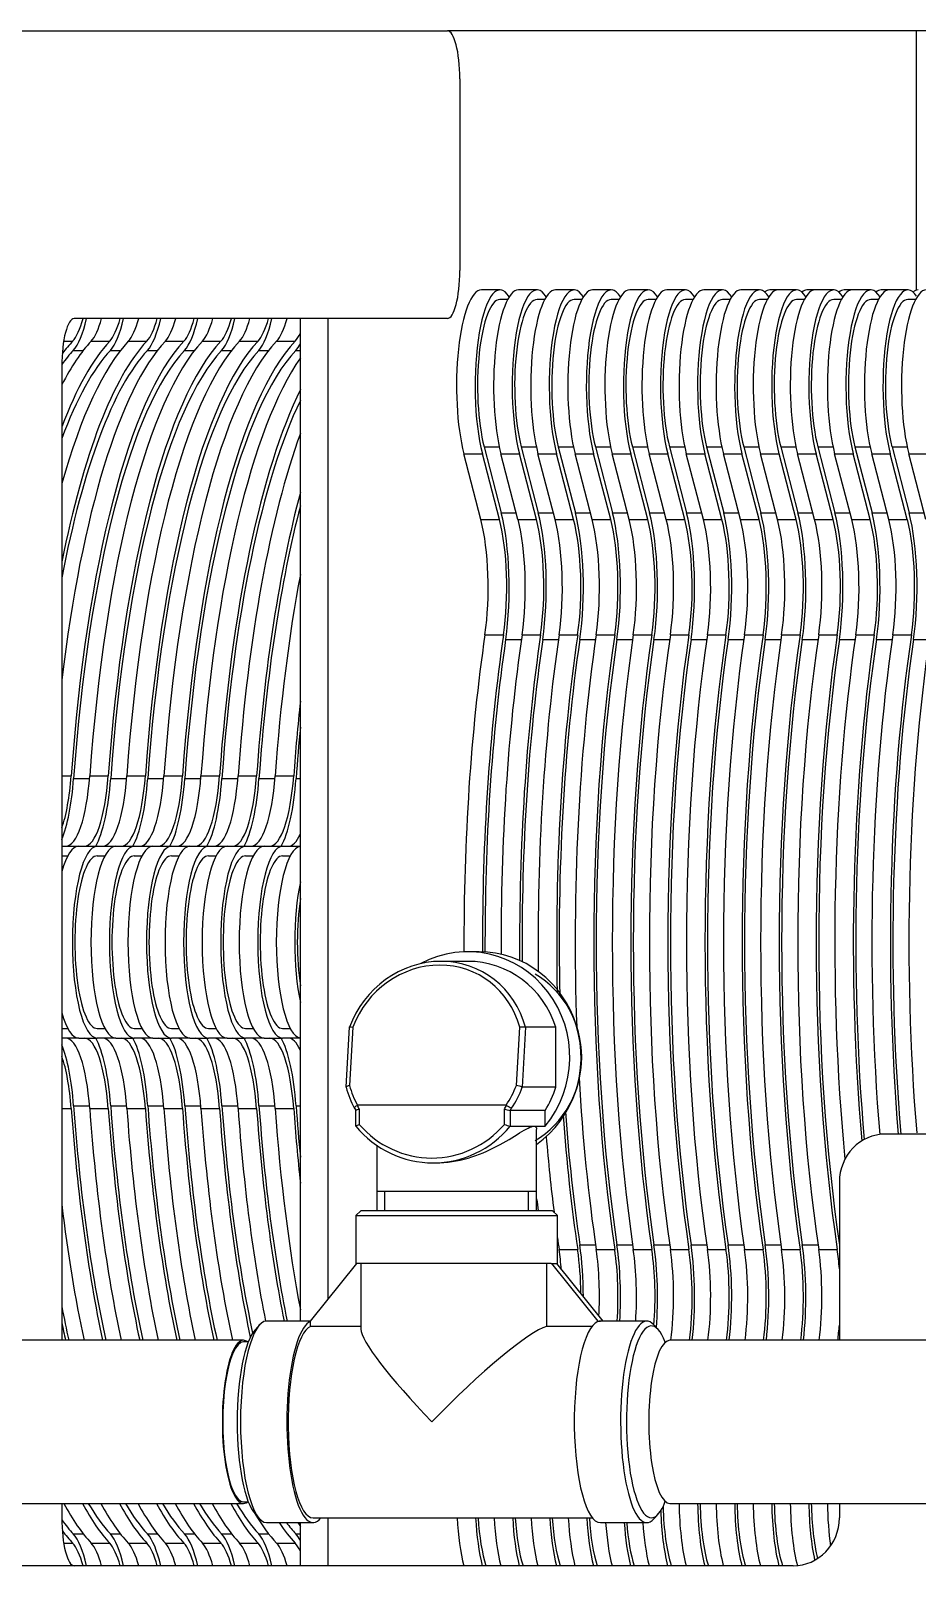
# Model space of a CAD drawing. Header units: millimetres. Extents: x 3795014 to 4300160, y 3869364 to 4016788.
# Drawn here: x 4226457.3 to 4226503.5, y 3922714 to 3922794 of the extents above; entities that cross this region are included whole.
import ezdxf

# ---------------------------------------------------------------- set-up
doc = ezdxf.new("R2010")
doc.units = ezdxf.units.MM
doc.layers.add('линия перехода', color=7, linetype='Continuous')
doc.layers.add('основная', color=7, linetype='Continuous', lineweight=50)

msp = doc.modelspace()

# ---------------------------------------------------------------- linework, layer by layer
at = {"layer": 'линия перехода', "color": 0, "linetype": 'Continuous', "lineweight": -3}
for p, q in [((4226503.445, 3922780.513), (4226503.445, 3922794.031)), ((4226459.011, 3922777.855), (4226459.478, 3922777.855)), ((4226460.444, 3922777.855), (4226461.41, 3922777.855)), ((4226462.375, 3922777.855), (4226463.341, 3922777.855)), ((4226464.307, 3922777.855), (4226465.273, 3922777.855)), ((4226466.239, 3922777.855), (4226467.205, 3922777.855)), ((4226468.171, 3922777.855), (4226469.136, 3922777.855)), ((4226470.102, 3922777.855), (4226471.068, 3922777.855)), ((4226459.513, 3922777.373), (4226460.033, 3922777.373)), ((4226461.444, 3922777.373), (4226461.965, 3922777.373)), ((4226463.376, 3922777.373), (4226463.897, 3922777.373)), ((4226465.308, 3922777.373), (4226465.828, 3922777.373)), ((4226467.239, 3922777.373), (4226467.76, 3922777.373)), ((4226469.171, 3922777.373), (4226469.692, 3922777.373)), ((4226471.103, 3922777.373), (4226471.341, 3922777.373)), ((4226479.855, 3922771.987), (4226480.821, 3922771.987)), ((4226480.912, 3922772.341), (4226481.703, 3922772.341)), ((4226481.787, 3922771.987), (4226482.752, 3922771.987)), ((4226482.844, 3922772.341), (4226483.635, 3922772.341)), ((4226483.718, 3922771.987), (4226484.684, 3922771.987)), ((4226484.776, 3922772.341), (4226485.567, 3922772.341)), ((4226485.65, 3922771.987), (4226486.616, 3922771.987)), ((4226486.707, 3922772.341), (4226487.498, 3922772.341)), ((4226487.582, 3922771.987), (4226488.547, 3922771.987)), ((4226488.639, 3922772.341), (4226489.43, 3922772.341)), ((4226489.513, 3922771.987), (4226490.479, 3922771.987)), ((4226490.571, 3922772.341), (4226491.362, 3922772.341)), ((4226491.445, 3922771.987), (4226492.411, 3922771.987)), ((4226492.502, 3922772.341), (4226493.293, 3922772.341)), ((4226493.377, 3922771.987), (4226494.342, 3922771.987)), ((4226494.434, 3922772.341), (4226495.225, 3922772.341)), ((4226495.308, 3922771.987), (4226496.274, 3922771.987)), ((4226496.366, 3922772.341), (4226497.157, 3922772.341)), ((4226497.24, 3922771.987), (4226498.206, 3922771.987)), ((4226498.297, 3922772.341), (4226499.088, 3922772.341)), ((4226499.172, 3922771.987), (4226500.137, 3922771.987)), ((4226500.229, 3922772.341), (4226501.02, 3922772.341)), ((4226501.103, 3922771.987), (4226502.069, 3922771.987)), ((4226502.161, 3922772.341), (4226502.952, 3922772.341)), ((4226503.035, 3922771.987), (4226504.001, 3922771.987)), ((4226481.803, 3922768.906), (4226482.585, 3922768.906)), ((4226483.734, 3922768.906), (4226484.517, 3922768.906)), ((4226485.666, 3922768.906), (4226486.449, 3922768.906)), ((4226487.598, 3922768.906), (4226488.38, 3922768.906)), ((4226489.529, 3922768.906), (4226490.312, 3922768.906)), ((4226491.461, 3922768.906), (4226492.244, 3922768.906)), ((4226493.393, 3922768.906), (4226494.175, 3922768.906)), ((4226495.324, 3922768.906), (4226496.107, 3922768.906)), ((4226497.256, 3922768.906), (4226498.039, 3922768.906)), ((4226499.188, 3922768.906), (4226499.97, 3922768.906)), ((4226501.119, 3922768.906), (4226501.902, 3922768.906)), ((4226503.051, 3922768.906), (4226503.834, 3922768.906)), ((4226480.745, 3922768.552), (4226481.711, 3922768.552)), ((4226482.677, 3922768.552), (4226483.643, 3922768.552)), ((4226484.608, 3922768.552), (4226485.574, 3922768.552)), ((4226486.54, 3922768.552), (4226487.506, 3922768.552)), ((4226488.472, 3922768.552), (4226489.438, 3922768.552)), ((4226490.404, 3922768.552), (4226491.369, 3922768.552)), ((4226492.335, 3922768.552), (4226493.301, 3922768.552)), ((4226494.267, 3922768.552), (4226495.233, 3922768.552)), ((4226496.199, 3922768.552), (4226497.164, 3922768.552)), ((4226498.13, 3922768.552), (4226499.096, 3922768.552)), ((4226500.062, 3922768.552), (4226501.028, 3922768.552)), ((4226501.994, 3922768.552), (4226502.959, 3922768.552)), ((4226480.956, 3922762.552), (4226481.922, 3922762.552)), ((4226482.888, 3922762.552), (4226483.854, 3922762.552)), ((4226484.82, 3922762.552), (4226485.785, 3922762.552)), ((4226486.751, 3922762.552), (4226487.717, 3922762.552)), ((4226488.683, 3922762.552), (4226489.649, 3922762.552)), ((4226490.615, 3922762.552), (4226491.58, 3922762.552)), ((4226492.546, 3922762.552), (4226493.512, 3922762.552)), ((4226494.478, 3922762.552), (4226495.444, 3922762.552)), ((4226496.41, 3922762.552), (4226497.376, 3922762.552)), ((4226498.341, 3922762.552), (4226499.307, 3922762.552)), ((4226500.273, 3922762.552), (4226501.239, 3922762.552)), ((4226502.205, 3922762.552), (4226503.171, 3922762.552)), ((4226482.035, 3922762.305), (4226482.852, 3922762.305)), ((4226483.967, 3922762.305), (4226484.784, 3922762.305)), ((4226485.898, 3922762.305), (4226486.715, 3922762.305)), ((4226487.83, 3922762.305), (4226488.647, 3922762.305)), ((4226489.762, 3922762.305), (4226490.579, 3922762.305)), ((4226491.693, 3922762.305), (4226492.511, 3922762.305)), ((4226493.625, 3922762.305), (4226494.442, 3922762.305)), ((4226495.557, 3922762.305), (4226496.374, 3922762.305)), ((4226497.488, 3922762.305), (4226498.306, 3922762.305)), ((4226499.42, 3922762.305), (4226500.237, 3922762.305)), ((4226501.352, 3922762.305), (4226502.169, 3922762.305)), ((4226503.283, 3922762.305), (4226504.101, 3922762.305)), ((4226458.913, 3922755.198), (4226459.401, 3922755.198)), ((4226460.367, 3922755.198), (4226461.333, 3922755.198)), ((4226462.299, 3922755.198), (4226463.265, 3922755.198)), ((4226464.231, 3922755.198), (4226465.196, 3922755.198)), ((4226466.162, 3922755.198), (4226467.128, 3922755.198)), ((4226468.094, 3922755.198), (4226469.06, 3922755.198)), ((4226470.026, 3922755.198), (4226470.991, 3922755.198)), ((4226459.526, 3922755.065), (4226460.357, 3922755.065)), ((4226461.458, 3922755.065), (4226462.289, 3922755.065)), ((4226463.39, 3922755.065), (4226464.221, 3922755.065)), ((4226465.321, 3922755.065), (4226466.152, 3922755.065)), ((4226467.253, 3922755.065), (4226468.084, 3922755.065)), ((4226469.185, 3922755.065), (4226470.016, 3922755.065)), ((4226471.116, 3922755.065), (4226471.341, 3922755.065)), ((4226474.072, 3922742.106), (4226473.9, 3922739.064)), ((4226482.592, 3922739.064), (4226482.765, 3922742.106)), ((4226483.072, 3922742.093), (4226482.895, 3922738.972)), ((4226458.913, 3922737.865), (4226459.401, 3922737.865)), ((4226459.526, 3922737.998), (4226460.357, 3922737.998)), ((4226460.367, 3922737.865), (4226461.333, 3922737.865)), ((4226461.458, 3922737.998), (4226462.289, 3922737.998)), ((4226462.299, 3922737.865), (4226463.265, 3922737.865)), ((4226463.39, 3922737.998), (4226464.221, 3922737.998)), ((4226464.231, 3922737.865), (4226465.196, 3922737.865)), ((4226465.321, 3922737.998), (4226466.152, 3922737.998)), ((4226466.162, 3922737.865), (4226467.128, 3922737.865)), ((4226467.253, 3922737.998), (4226468.084, 3922737.998)), ((4226468.094, 3922737.865), (4226469.06, 3922737.865)), ((4226469.185, 3922737.998), (4226470.016, 3922737.998)), ((4226470.026, 3922737.865), (4226470.991, 3922737.865)), ((4226471.116, 3922737.998), (4226471.341, 3922737.998)), ((4226474.406, 3922737.842), (4226474.406, 3922737.034)), ((4226481.969, 3922737.034), (4226481.969, 3922737.842)), ((4226482.275, 3922737.766), (4226482.275, 3922736.94)), ((4226484.733, 3922730.757), (4226484.784, 3922730.757)), ((4226484.82, 3922730.511), (4226485.785, 3922730.511)), ((4226485.898, 3922730.757), (4226486.715, 3922730.757)), ((4226486.751, 3922730.511), (4226487.717, 3922730.511)), ((4226487.83, 3922730.757), (4226488.647, 3922730.757)), ((4226488.683, 3922730.511), (4226489.649, 3922730.511)), ((4226489.762, 3922730.757), (4226490.579, 3922730.757)), ((4226490.615, 3922730.511), (4226491.58, 3922730.511)), ((4226491.693, 3922730.757), (4226492.511, 3922730.757)), ((4226492.546, 3922730.511), (4226493.512, 3922730.511)), ((4226493.625, 3922730.757), (4226494.442, 3922730.757)), ((4226494.478, 3922730.511), (4226495.444, 3922730.511)), ((4226495.557, 3922730.757), (4226496.374, 3922730.757)), ((4226496.41, 3922730.511), (4226497.376, 3922730.511)), ((4226497.488, 3922730.757), (4226498.306, 3922730.757)), ((4226498.341, 3922730.511), (4226499.307, 3922730.511)), ((4226459.011, 3922715.208), (4226459.478, 3922715.208)), ((4226459.513, 3922715.69), (4226460.033, 3922715.69)), ((4226460.444, 3922715.208), (4226461.41, 3922715.208)), ((4226461.444, 3922715.69), (4226461.965, 3922715.69)), ((4226462.375, 3922715.208), (4226463.341, 3922715.208)), ((4226463.376, 3922715.69), (4226463.897, 3922715.69)), ((4226464.307, 3922715.208), (4226465.273, 3922715.208)), ((4226465.308, 3922715.69), (4226465.828, 3922715.69)), ((4226466.239, 3922715.208), (4226467.205, 3922715.208)), ((4226467.239, 3922715.69), (4226467.76, 3922715.69)), ((4226468.171, 3922715.208), (4226469.136, 3922715.208)), ((4226469.171, 3922715.69), (4226469.692, 3922715.69)), ((4226470.102, 3922715.208), (4226471.068, 3922715.208)), ((4226471.103, 3922715.69), (4226471.341, 3922715.69))]:
    msp.add_line(p, q, dxfattribs=at)
for centre, major_axis, ratio, start_param, end_param in [((4226478.332, 3922740.585), (-2.435, -4.169), 0.93488, 2.396479, 4.886306), ((4226478.332, 3922740.585), (-2.435, -4.169), 0.93488, 5.538072, 5.779733), ((4226478.332, 3922740.585), (-2.435, -4.169), 0.93488, 1.503052, 1.744713), ((4226478.395, 3922740.531), (2.506, 4.414), 0.937175, 4.640471, 4.883878), ((4226478.187, 3922740.531), (0, -4.75), 0.965835, 5.26853, 5.314193), ((4226478.187, 3922740.531), (0, -4.75), 0.965835, 0.968993, 1.014656), ((4226478.252, 3922740.531), (0, -5), 0.965835, 0.984689, 1.00983), ((4226478.187, 3922740.531), (0, 5.25), 0.965835, 2.299843, 3.983342)]:
    msp.add_ellipse(centre, major_axis=major_axis, ratio=ratio, start_param=start_param, end_param=end_param, dxfattribs=at)
at = {"layer": 'основная', "color": 0, "linetype": 'Continuous', "lineweight": -3}
for p, q in [((4226455.673, 3922794.031), (4226478.997, 3922794.031)), ((4226503.445, 3922794.031), (4226478.997, 3922794.031)), ((4226505.283, 3922794.031), (4226503.445, 3922794.031)), ((4226479.645, 3922791.531), (4226479.645, 3922781.531)), ((4226481.737, 3922780.523), (4226480.771, 3922780.523)), ((4226482.138, 3922780.023), (4226481.737, 3922780.023)), ((4226483.669, 3922780.523), (4226482.703, 3922780.523)), ((4226484.07, 3922780.023), (4226483.669, 3922780.023)), ((4226485.6, 3922780.523), (4226484.635, 3922780.523)), ((4226486.001, 3922780.023), (4226485.6, 3922780.023)), ((4226487.532, 3922780.523), (4226486.566, 3922780.523)), ((4226487.933, 3922780.023), (4226487.532, 3922780.023)), ((4226489.464, 3922780.523), (4226488.498, 3922780.523)), ((4226489.865, 3922780.023), (4226489.464, 3922780.023)), ((4226491.395, 3922780.523), (4226490.43, 3922780.523)), ((4226491.796, 3922780.023), (4226491.395, 3922780.023)), ((4226493.327, 3922780.523), (4226492.361, 3922780.523)), ((4226493.728, 3922780.023), (4226493.327, 3922780.023)), ((4226495.259, 3922780.523), (4226494.293, 3922780.523)), ((4226495.66, 3922780.023), (4226495.259, 3922780.023)), ((4226496.225, 3922780.523), (4226495.798, 3922780.523)), ((4226497.19, 3922780.523), (4226496.225, 3922780.523)), ((4226497.591, 3922780.023), (4226497.19, 3922780.023)), ((4226498.156, 3922780.523), (4226497.729, 3922780.523)), ((4226499.122, 3922780.523), (4226498.156, 3922780.523)), ((4226499.523, 3922780.023), (4226499.122, 3922780.023)), ((4226500.088, 3922780.523), (4226499.661, 3922780.523)), ((4226501.054, 3922780.523), (4226500.088, 3922780.523)), ((4226501.455, 3922780.023), (4226501.054, 3922780.023)), ((4226502.02, 3922780.523), (4226501.593, 3922780.523)), ((4226502.985, 3922780.523), (4226502.02, 3922780.523)), ((4226503.386, 3922780.023), (4226502.985, 3922780.023)), ((4226478.997, 3922779.031), (4226459.561, 3922779.031)), ((4226471.341, 3922726.781), (4226471.341, 3922779.031)), ((4226472.79, 3922727.926), (4226472.79, 3922779.031)), ((4226458.913, 3922776.531), (4226458.913, 3922725.781)), ((4226480.745, 3922768.552), (4226479.855, 3922771.987)), ((4226481.711, 3922768.552), (4226480.821, 3922771.987)), ((4226480.912, 3922772.341), (4226481.803, 3922768.906)), ((4226482.677, 3922768.552), (4226481.787, 3922771.987)), ((4226483.643, 3922768.552), (4226482.752, 3922771.987)), ((4226482.844, 3922772.341), (4226483.734, 3922768.906)), ((4226484.608, 3922768.552), (4226483.718, 3922771.987)), ((4226485.574, 3922768.552), (4226484.684, 3922771.987)), ((4226484.776, 3922772.341), (4226485.666, 3922768.906)), ((4226486.54, 3922768.552), (4226485.65, 3922771.987)), ((4226487.506, 3922768.552), (4226486.616, 3922771.987)), ((4226486.707, 3922772.341), (4226487.598, 3922768.906)), ((4226488.472, 3922768.552), (4226487.582, 3922771.987)), ((4226489.438, 3922768.552), (4226488.547, 3922771.987)), ((4226488.639, 3922772.341), (4226489.529, 3922768.906)), ((4226490.404, 3922768.552), (4226489.513, 3922771.987)), ((4226491.369, 3922768.552), (4226490.479, 3922771.987)), ((4226490.571, 3922772.341), (4226491.461, 3922768.906)), ((4226492.335, 3922768.552), (4226491.445, 3922771.987)), ((4226493.301, 3922768.552), (4226492.411, 3922771.987)), ((4226492.502, 3922772.341), (4226493.393, 3922768.906)), ((4226494.267, 3922768.552), (4226493.377, 3922771.987)), ((4226495.233, 3922768.552), (4226494.342, 3922771.987)), ((4226494.434, 3922772.341), (4226495.324, 3922768.906)), ((4226496.199, 3922768.552), (4226495.308, 3922771.987)), ((4226497.164, 3922768.552), (4226496.274, 3922771.987)), ((4226496.366, 3922772.341), (4226497.256, 3922768.906)), ((4226498.13, 3922768.552), (4226497.24, 3922771.987)), ((4226499.096, 3922768.552), (4226498.206, 3922771.987)), ((4226498.297, 3922772.341), (4226499.188, 3922768.906)), ((4226500.062, 3922768.552), (4226499.172, 3922771.987)), ((4226501.028, 3922768.552), (4226500.137, 3922771.987)), ((4226500.229, 3922772.341), (4226501.119, 3922768.906)), ((4226501.994, 3922768.552), (4226501.103, 3922771.987)), ((4226502.959, 3922768.552), (4226502.069, 3922771.987)), ((4226502.161, 3922772.341), (4226503.051, 3922768.906)), ((4226503.925, 3922768.552), (4226503.035, 3922771.987)), ((4226458.913, 3922751.531), (4226459.791, 3922751.531)), ((4226459.791, 3922751.531), (4226460.757, 3922751.531)), ((4226460.757, 3922751.531), (4226461.723, 3922751.531)), ((4226461.723, 3922751.531), (4226462.689, 3922751.531)), ((4226462.689, 3922751.531), (4226463.654, 3922751.531)), ((4226463.654, 3922751.531), (4226464.62, 3922751.531)), ((4226464.62, 3922751.531), (4226465.586, 3922751.531)), ((4226465.586, 3922751.531), (4226466.552, 3922751.531)), ((4226466.552, 3922751.531), (4226467.518, 3922751.531)), ((4226467.518, 3922751.531), (4226468.484, 3922751.531)), ((4226468.484, 3922751.531), (4226469.449, 3922751.531)), ((4226469.449, 3922751.531), (4226470.415, 3922751.531)), ((4226470.415, 3922751.531), (4226471.341, 3922751.531)), ((4226458.913, 3922751.031), (4226459.226, 3922751.031)), ((4226460.757, 3922751.031), (4226461.158, 3922751.031)), ((4226462.689, 3922751.031), (4226463.09, 3922751.031)), ((4226464.62, 3922751.031), (4226465.021, 3922751.031)), ((4226466.552, 3922751.031), (4226466.953, 3922751.031)), ((4226468.484, 3922751.031), (4226468.885, 3922751.031)), ((4226470.415, 3922751.031), (4226470.816, 3922751.031)), ((4226480.649, 3922746.031), (4226480.066, 3922746.031)), ((4226480.066, 3922745.531), (4226478.665, 3922745.531)), ((4226458.913, 3922742.031), (4226459.226, 3922742.031)), ((4226460.757, 3922742.031), (4226461.158, 3922742.031)), ((4226462.689, 3922742.031), (4226463.09, 3922742.031)), ((4226464.62, 3922742.031), (4226465.021, 3922742.031)), ((4226466.552, 3922742.031), (4226466.953, 3922742.031)), ((4226468.484, 3922742.031), (4226468.885, 3922742.031)), ((4226470.415, 3922742.031), (4226470.816, 3922742.031)), ((4226473.888, 3922742.103), (4226473.711, 3922738.988)), ((4226483.067, 3922742.094), (4226483.072, 3922742.093)), ((4226484.654, 3922742.093), (4226483.072, 3922742.093)), ((4226484.654, 3922738.97), (4226484.654, 3922742.093)), ((4226459.791, 3922741.531), (4226458.913, 3922741.531)), ((4226459.791, 3922741.531), (4226460.757, 3922741.531)), ((4226461.723, 3922741.531), (4226460.757, 3922741.531)), ((4226461.723, 3922741.531), (4226462.689, 3922741.531)), ((4226463.654, 3922741.531), (4226462.689, 3922741.531)), ((4226463.654, 3922741.531), (4226464.62, 3922741.531)), ((4226465.586, 3922741.531), (4226464.62, 3922741.531)), ((4226465.586, 3922741.531), (4226466.552, 3922741.531)), ((4226467.518, 3922741.531), (4226466.552, 3922741.531)), ((4226467.518, 3922741.531), (4226468.484, 3922741.531)), ((4226469.449, 3922741.531), (4226468.484, 3922741.531)), ((4226469.449, 3922741.531), (4226470.415, 3922741.531)), ((4226471.341, 3922741.531), (4226470.415, 3922741.531)), ((4226473.724, 3922738.97), (4226473.719, 3922738.972)), ((4226482.895, 3922738.972), (4226482.899, 3922738.97)), ((4226484.654, 3922738.97), (4226482.899, 3922738.97)), ((4226474.152, 3922737.879), (4226474.222, 3922737.768)), ((4226474.22, 3922737.769), (4226474.22, 3922736.944)), ((4226482.056, 3922738.031), (4226474.319, 3922738.031)), ((4226484.089, 3922737.766), (4226482.275, 3922737.766)), ((4226484.089, 3922736.94), (4226484.089, 3922737.766)), ((4226482.275, 3922736.94), (4226483.506, 3922736.94)), ((4226483.506, 3922736.94), (4226484.089, 3922736.94)), ((4226483.649, 3922733.531), (4226483.649, 3922736.774)), ((4226511.491, 3922736.531), (4226501.833, 3922736.531)), ((4226475.318, 3922735.947), (4226475.318, 3922733.531)), ((4226478.252, 3922735.031), (4226478.407, 3922735.031)), ((4226499.418, 3922734.031), (4226499.418, 3922725.781)), ((4226475.318, 3922733.531), (4226475.318, 3922732.531)), ((4226483.649, 3922733.531), (4226475.318, 3922733.531)), ((4226475.746, 3922732.531), (4226475.746, 3922733.531)), ((4226483.221, 3922732.531), (4226483.221, 3922733.531)), ((4226483.649, 3922732.531), (4226483.649, 3922733.531)), ((4226474.483, 3922732.531), (4226474.233, 3922732.281)), ((4226474.233, 3922732.281), (4226484.733, 3922732.281)), ((4226474.233, 3922732.281), (4226474.233, 3922729.781)), ((4226484.483, 3922732.531), (4226474.483, 3922732.531)), ((4226484.733, 3922732.281), (4226484.483, 3922732.531)), ((4226484.733, 3922729.781), (4226484.733, 3922732.281)), ((4226471.868, 3922726.781), (4226474.283, 3922729.781)), ((4226484.401, 3922729.781), (4226474.233, 3922729.781)), ((4226474.483, 3922729.781), (4226474.483, 3922726.361)), ((4226484.159, 3922729.781), (4226484.159, 3922726.506)), ((4226484.401, 3922729.781), (4226484.424, 3922729.781)), ((4226484.424, 3922729.781), (4226484.554, 3922729.781)), ((4226484.424, 3922729.781), (4226486.839, 3922726.781)), ((4226484.554, 3922729.781), (4226484.683, 3922729.781)), ((4226484.683, 3922729.781), (4226484.733, 3922729.781)), ((4226484.683, 3922729.781), (4226487.098, 3922726.781)), ((4226469.218, 3922726.589), (4226468.994, 3922726.348)), ((4226471.868, 3922726.781), (4226469.583, 3922726.781)), ((4226471.868, 3922726.758), (4226471.868, 3922726.781)), ((4226471.868, 3922726.506), (4226471.868, 3922726.758)), ((4226474.483, 3922726.506), (4226471.868, 3922726.506)), ((4226486.534, 3922726.506), (4226484.159, 3922726.506)), ((4226486.839, 3922726.781), (4226486.968, 3922726.781)), ((4226486.839, 3922726.781), (4226486.839, 3922726.758)), ((4226489.383, 3922726.781), (4226486.968, 3922726.781)), ((4226489.972, 3922726.348), (4226489.748, 3922726.589)), ((4226468.376, 3922725.781), (4226383.383, 3922725.781)), ((4226468.625, 3922725.697), (4226468.376, 3922725.697)), ((4226575.584, 3922725.781), (4226490.59, 3922725.781)), ((4226383.383, 3922717.281), (4226468.376, 3922717.281)), ((4226458.913, 3922717.281), (4226458.913, 3922716.531)), ((4226468.376, 3922717.366), (4226468.625, 3922717.366)), ((4226490.59, 3922717.281), (4226575.584, 3922717.281)), ((4226499.418, 3922717.281), (4226499.418, 3922716.531)), ((4226468.994, 3922716.715), (4226469.218, 3922716.474)), ((4226469.583, 3922716.281), (4226471.998, 3922716.281)), ((4226471.341, 3922714.031), (4226471.341, 3922716.281)), ((4226471.998, 3922716.531), (4226486.554, 3922716.531)), ((4226472.79, 3922714.031), (4226472.79, 3922716.531)), ((4226486.968, 3922716.281), (4226489.383, 3922716.281)), ((4226489.748, 3922716.474), (4226489.972, 3922716.715)), ((4226497.004, 3922714.031), (4226410.079, 3922714.031))]:
    msp.add_line(p, q, dxfattribs=at)
for centre, radius, start, end in [((4226482.486, 3922738.173), 0.897, 62.8999, 83.20474), ((4226474.317, 3922737.982), 0.0494, 88.22297, 122.22076), ((4226482.546, 3922739.501), 1.756, 250.81871, 261.13301), ((4226482.057, 3922737.98), 0.051, 58.33737, 91.2189), ((4226483.46, 3922740.055), 2.454, 235.87926, 242.87077), ((4226482.56, 3922738.411), 1.498, 246.77605, 259.05363)]:
    msp.add_arc(centre, radius, start, end, dxfattribs=at)
for centre, major_axis, ratio, start_param, end_param in [((4226478.997, 3922791.531), (0, 2.5), 0.259156, 4.712389, 6.283185), ((4226478.997, 3922781.531), (0, 2.5), 0.259156, 3.141593, 4.712389), ((4226481.737, 3922775.523), (0, -5), 0.259156, 2.759692, 5.497787), ((4226483.669, 3922775.523), (0, -5), 0.259156, 2.759692, 5.497787), ((4226485.6, 3922775.523), (0, -5), 0.259156, 2.759692, 5.497787), ((4226487.532, 3922775.523), (0, -5), 0.259156, 2.759692, 5.497787), ((4226489.464, 3922775.523), (0, -5), 0.259156, 2.759692, 5.497787), ((4226491.395, 3922775.523), (0, -5), 0.259156, 2.759692, 5.497787), ((4226493.327, 3922775.523), (0, -5), 0.259156, 2.759692, 5.497787), ((4226495.259, 3922775.523), (0, -5), 0.259156, 2.759692, 5.497787), ((4226497.19, 3922775.523), (0, -5), 0.259156, 2.759692, 5.497787), ((4226499.122, 3922775.523), (0, -5), 0.259156, 2.759692, 5.497787), ((4226501.054, 3922775.523), (0, -5), 0.259156, 2.759692, 5.497787), ((4226502.985, 3922775.523), (0, -5), 0.259156, 2.778913, 5.497787), ((4226480.771, 3922775.523), (0, -5), 0.259156, 3.141593, 5.497787), ((4226481.737, 3922775.523), (0, -4.5), 0.259156, 3.141593, 5.497787), ((4226482.703, 3922775.523), (0, -5), 0.259156, 3.141593, 5.497787), ((4226483.669, 3922775.523), (0, -4.5), 0.259156, 3.141593, 5.497787), ((4226484.635, 3922775.523), (0, -5), 0.259156, 3.141593, 5.497787), ((4226485.6, 3922775.523), (0, -4.5), 0.259156, 3.141593, 5.497787), ((4226486.566, 3922775.523), (0, -5), 0.259156, 3.141593, 5.497787), ((4226487.532, 3922775.523), (0, -4.5), 0.259156, 3.141593, 5.497787), ((4226488.498, 3922775.523), (0, -5), 0.259156, 3.141593, 5.497787), ((4226489.464, 3922775.523), (0, -4.5), 0.259156, 3.141593, 5.497787), ((4226490.43, 3922775.523), (0, -5), 0.259156, 3.141593, 5.497787), ((4226491.395, 3922775.523), (0, -4.5), 0.259156, 3.141593, 5.497787), ((4226492.361, 3922775.523), (0, -5), 0.259156, 3.141593, 5.497787), ((4226493.327, 3922775.523), (0, -4.5), 0.259156, 3.141593, 5.497787), ((4226494.293, 3922775.523), (0, -5), 0.259156, 3.141593, 5.497787), ((4226495.259, 3922775.523), (0, -4.5), 0.259156, 3.141593, 5.497787), ((4226496.225, 3922775.523), (0, -5), 0.259156, 3.141593, 5.497787), ((4226495.798, 3922775.523), (0, -5), 0.259156, 3.141593, 3.351128), ((4226497.19, 3922775.523), (0, -4.5), 0.259156, 3.141593, 5.497787), ((4226498.156, 3922775.523), (0, -5), 0.259156, 3.141593, 5.497787), ((4226497.729, 3922775.523), (0, -5), 0.259156, 3.141593, 3.351128), ((4226499.122, 3922775.523), (0, -4.5), 0.259156, 3.141593, 5.497787), ((4226500.088, 3922775.523), (0, -5), 0.259156, 3.141593, 5.497787), ((4226499.661, 3922775.523), (0, -5), 0.259156, 3.141593, 3.351128), ((4226501.054, 3922775.523), (0, -4.5), 0.259156, 3.141593, 5.497787), ((4226502.02, 3922775.523), (0, -5), 0.259156, 3.141593, 5.497787), ((4226501.593, 3922775.523), (0, -5), 0.259156, 3.141593, 3.351128), ((4226502.985, 3922775.523), (0, -4.5), 0.259156, 3.141593, 5.497787), ((4226503.951, 3922775.523), (0, -5), 0.259156, 3.141593, 5.497787), ((4226503.524, 3922775.523), (0, -5), 0.259156, 3.141593, 3.351128), ((4226459.561, 3922776.531), (0, 2.5), 0.259156, 0, 1.570796), ((4226459.132, 3922782.673), (0, -5), 0.259156, 0.269933, 0.754789), ((4226459.132, 3922782.673), (0, -5.5), 0.259156, 0.269933, 0.84705), ((4226460.098, 3922782.673), (0, -5), 0.259156, 0.269933, 0.754789), ((4226461.064, 3922782.673), (0, -5), 0.259156, 0.269933, 0.754789), ((4226461.064, 3922782.673), (0, 5.5), 0.259156, 3.411525, 3.988643), ((4226462.03, 3922782.673), (0, -5), 0.259156, 0.269933, 0.754789), ((4226462.996, 3922782.673), (0, -5), 0.259156, 0.269933, 0.754789), ((4226462.996, 3922782.673), (0, -5.5), 0.259156, 0.269933, 0.84705), ((4226463.962, 3922782.673), (0, -5), 0.259156, 0.269933, 0.754789), ((4226464.927, 3922782.673), (0, -5), 0.259156, 0.269933, 0.754789), ((4226464.927, 3922782.673), (0, -5.5), 0.259156, 0.269933, 0.84705), ((4226465.893, 3922782.673), (0, -5), 0.259156, 0.269933, 0.754789), ((4226466.859, 3922782.673), (0, -5), 0.259156, 0.269933, 0.754789), ((4226466.859, 3922782.673), (0, -5.5), 0.259156, 0.269933, 0.84705), ((4226467.825, 3922782.673), (0, -5), 0.259156, 0.269933, 0.754789), ((4226468.791, 3922782.673), (0, -5), 0.259156, 0.269933, 0.754789), ((4226468.791, 3922782.673), (0, -5.5), 0.259156, 0.269933, 0.84705), ((4226469.757, 3922782.673), (0, -5), 0.259156, 0.269933, 0.754789), ((4226466.553, 3922746.531), (0, 32.5), 0.259156, 0.269933, 1.136452), ((4226465.587, 3922746.531), (0, 32.5), 0.259156, 0.269933, 0.914855), ((4226464.622, 3922746.531), (0, 32.5), 0.259156, 0.269933, 0.744769), ((4226463.656, 3922746.531), (0, 32.5), 0.259156, 0.269933, 0.598168), ((4226462.69, 3922746.531), (0, 32.5), 0.259156, 0.269933, 0.465039), ((4226461.724, 3922746.531), (0, 32.5), 0.259156, 0.269933, 0.33735), ((4226467.519, 3922746.531), (0, 32.5), 0.259156, 0.269933, 1.300864), ((4226468.485, 3922746.531), (0, 32.5), 0.259156, 0.269933, 1.300864), ((4226469.451, 3922746.531), (0, 32.5), 0.259156, 0.269933, 1.300864), ((4226470.417, 3922746.531), (0, 32.5), 0.259156, 0.269933, 1.300864), ((4226471.382, 3922746.531), (0, 32.5), 0.259156, 0.269933, 1.300864), ((4226472.348, 3922746.531), (0, 32.5), 0.259156, 0.269933, 1.300864), ((4226473.314, 3922746.531), (0, 32.5), 0.259156, 0.269933, 1.300864), ((4226470.722, 3922782.673), (0, -5), 0.259156, 0.269933, 0.497432), ((4226470.722, 3922782.673), (0, -5.5), 0.259156, 0.269933, 0.448697), ((4226465.587, 3922746.531), (0, 32), 0.259156, 0.269933, 0.935434), ((4226463.656, 3922746.531), (0, 32), 0.259156, 0.269933, 0.608855), ((4226461.724, 3922746.531), (0, 32), 0.259156, 0.269933, 0.34578), ((4226467.519, 3922746.531), (0, 32), 0.259156, 0.269933, 1.300864), ((4226469.451, 3922746.531), (0, 32), 0.259156, 0.269933, 1.300864), ((4226471.382, 3922746.531), (0, 32), 0.259156, 0.269933, 1.300864), ((4226473.314, 3922746.531), (0, 32), 0.259156, 0.269933, 1.300864), ((4226474.28, 3922746.531), (0, 32.5), 0.259156, 0.356454, 1.300864), ((4226475.246, 3922746.531), (0, 32.5), 0.259156, 0.482083, 1.300864), ((4226475.246, 3922746.531), (0, 32), 0.259156, 0.490277, 1.300864), ((4226476.212, 3922746.531), (0, 32.5), 0.259156, 0.616641, 1.300864), ((4226477.177, 3922746.531), (0, 32.5), 0.259156, 0.765601, 1.300864), ((4226477.177, 3922746.531), (0, 32), 0.259156, 0.78073, 1.300864), ((4226480.795, 3922765.017), (0, 5.5), 0.259156, 4.196924, 5.497787), ((4226482.726, 3922765.017), (0, 5.5), 0.259156, 4.196924, 5.497787), ((4226484.658, 3922765.017), (0, 5.5), 0.259156, 4.196924, 5.497787), ((4226486.59, 3922765.017), (0, 5.5), 0.259156, 4.196924, 5.497787), ((4226488.521, 3922765.017), (0, 5.5), 0.259156, 4.196924, 5.497787), ((4226490.453, 3922765.017), (0, 5.5), 0.259156, 4.196924, 5.497787), ((4226492.385, 3922765.017), (0, 5.5), 0.259156, 4.196924, 5.497787), ((4226494.316, 3922765.017), (0, 5.5), 0.259156, 4.196924, 5.497787), ((4226496.248, 3922765.017), (0, 5.5), 0.259156, 4.196924, 5.497787), ((4226498.18, 3922765.017), (0, 5.5), 0.259156, 4.196924, 5.497787), ((4226500.111, 3922765.017), (0, 5.5), 0.259156, 4.196924, 5.497787), ((4226502.043, 3922765.017), (0, 5.5), 0.259156, 4.196924, 5.497787), ((4226479.829, 3922765.017), (0, -5), 0.259156, 1.055331, 2.356194), ((4226480.795, 3922765.017), (0, -5), 0.259156, 1.055331, 2.356194), ((4226481.761, 3922765.017), (0, -5), 0.259156, 1.055331, 2.356194), ((4226482.726, 3922765.017), (0, -5), 0.259156, 1.055331, 2.356194), ((4226483.692, 3922765.017), (0, -5), 0.259156, 1.055331, 2.356194), ((4226484.658, 3922765.017), (0, -5), 0.259156, 1.055331, 2.356194), ((4226485.624, 3922765.017), (0, -5), 0.259156, 1.055331, 2.356194), ((4226486.59, 3922765.017), (0, -5), 0.259156, 1.055331, 2.356194), ((4226487.556, 3922765.017), (0, -5), 0.259156, 1.055331, 2.356194), ((4226488.521, 3922765.017), (0, -5), 0.259156, 1.055331, 2.356194), ((4226489.487, 3922765.017), (0, -5), 0.259156, 1.055331, 2.356194), ((4226490.453, 3922765.017), (0, -5), 0.259156, 1.055331, 2.356194), ((4226491.419, 3922765.017), (0, -5), 0.259156, 1.055331, 2.356194), ((4226492.385, 3922765.017), (0, -5), 0.259156, 1.055331, 2.356194), ((4226493.351, 3922765.017), (0, -5), 0.259156, 1.055331, 2.356194), ((4226494.316, 3922765.017), (0, -5), 0.259156, 1.055331, 2.356194), ((4226495.282, 3922765.017), (0, -5), 0.259156, 1.055331, 2.356194), ((4226496.248, 3922765.017), (0, -5), 0.259156, 1.055331, 2.356194), ((4226497.214, 3922765.017), (0, -5), 0.259156, 1.055331, 2.356194), ((4226498.18, 3922765.017), (0, -5), 0.259156, 1.055331, 2.356194), ((4226499.146, 3922765.017), (0, -5), 0.259156, 1.055331, 2.356194), ((4226500.111, 3922765.017), (0, -5), 0.259156, 1.055331, 2.356194), ((4226501.077, 3922765.017), (0, -5), 0.259156, 1.055331, 2.356194), ((4226502.043, 3922765.017), (0, -5), 0.259156, 1.055331, 2.356194), ((4226478.143, 3922746.531), (0, 32.5), 0.259156, 0.940143, 1.300864), ((4226488.284, 3922746.531), (0, -32.5), 0.259156, 4.196924, 4.727898), ((4226489.25, 3922746.531), (0, -32.5), 0.259156, 4.196924, 4.727871), ((4226490.216, 3922746.531), (0, -32.5), 0.259156, 4.196924, 4.731758), ((4226491.182, 3922746.531), (0, -32.5), 0.259156, 4.196924, 4.741751), ((4226492.148, 3922746.531), (0, -32.5), 0.259156, 4.196924, 4.759257), ((4226493.114, 3922746.531), (0, -32.5), 0.259156, 4.196924, 4.792814), ((4226494.079, 3922746.531), (0, -32.5), 0.259156, 4.196924, 4.848522), ((4226495.045, 3922746.531), (0, -32.5), 0.259156, 4.196924, 5.227854), ((4226496.011, 3922746.531), (0, -32.5), 0.259156, 4.196924, 5.227854), ((4226496.977, 3922746.531), (0, -32.5), 0.259156, 4.196924, 5.227854), ((4226497.943, 3922746.531), (0, -32.5), 0.259156, 4.196924, 5.227854), ((4226498.909, 3922746.531), (0, -32.5), 0.259156, 4.196924, 5.227854), ((4226499.875, 3922746.531), (0, -32.5), 0.259156, 4.196924, 5.227854), ((4226500.84, 3922746.531), (0, -32.5), 0.259156, 4.196924, 5.227854), ((4226501.806, 3922746.531), (0, -32.5), 0.259156, 4.196924, 5.227854), ((4226502.772, 3922746.531), (0, -32.5), 0.259156, 4.196924, 5.227854), ((4226503.738, 3922746.531), (0, -32.5), 0.259156, 4.196924, 5.227854), ((4226504.704, 3922746.531), (0, -32.5), 0.259156, 4.196924, 5.227854), ((4226505.67, 3922746.531), (0, -32.5), 0.259156, 4.196924, 5.227854), ((4226506.635, 3922746.531), (0, -32.5), 0.259156, 4.196924, 5.227854), ((4226507.601, 3922746.531), (0, -32.5), 0.259156, 4.196924, 5.068059), ((4226508.567, 3922746.531), (0, -32.5), 0.259156, 4.196924, 5.036836), ((4226509.533, 3922746.531), (0, -32.5), 0.259156, 4.196924, 5.025835), ((4226510.499, 3922746.531), (0, -32.5), 0.259156, 4.196924, 5.025156), ((4226511.465, 3922746.531), (0, -32.5), 0.259156, 4.196924, 5.023046), ((4226489.25, 3922746.531), (0, 32), 0.259156, 1.055331, 1.586713), ((4226491.182, 3922746.531), (0, 32), 0.259156, 1.055331, 1.602512), ((4226493.114, 3922746.531), (0, 32), 0.259156, 1.055331, 1.657381), ((4226495.045, 3922746.531), (0, 32), 0.259156, 1.055331, 2.086262), ((4226496.977, 3922746.531), (0, 32), 0.259156, 1.055331, 2.086262), ((4226498.909, 3922746.531), (0, 32), 0.259156, 1.055331, 2.086262), ((4226500.84, 3922746.531), (0, 32), 0.259156, 1.055331, 2.086262), ((4226502.772, 3922746.531), (0, 32), 0.259156, 1.055331, 2.086262), ((4226504.704, 3922746.531), (0, 32), 0.259156, 1.055331, 2.086262), ((4226506.635, 3922746.531), (0, 32), 0.259156, 1.055331, 2.086262), ((4226508.567, 3922746.531), (0, 32), 0.259156, 1.055331, 1.897999), ((4226510.499, 3922746.531), (0, 32), 0.259156, 1.055331, 1.88862), ((4226479.109, 3922746.531), (0, 32.5), 0.259156, 1.174028, 1.300864), ((4226479.109, 3922746.531), (0, 32), 0.259156, 1.213157, 1.300864), ((4226458.153, 3922756.531), (0, -5), 0.259156, 0.626849, 1.300864), ((4226459.118, 3922756.531), (0, -5), 0.259156, 0, 1.300864), ((4226460.084, 3922756.531), (0, -5), 0.259156, 0, 1.300864), ((4226461.05, 3922756.531), (0, -5), 0.259156, 0, 1.300864), ((4226462.016, 3922756.531), (0, -5), 0.259156, 0, 1.300864), ((4226462.982, 3922756.531), (0, -5), 0.259156, 0, 1.300864), ((4226463.948, 3922756.531), (0, -5), 0.259156, 0, 1.300864), ((4226464.913, 3922756.531), (0, -5), 0.259156, 0, 1.300864), ((4226465.879, 3922756.531), (0, -5), 0.259156, 0, 1.300864), ((4226466.845, 3922756.531), (0, -5), 0.259156, 0, 1.300864), ((4226467.811, 3922756.531), (0, -5), 0.259156, 0, 1.300864), ((4226468.777, 3922756.531), (0, -5), 0.259156, 0, 1.300864), ((4226469.743, 3922756.531), (0, -5), 0.259156, 0, 1.300864), ((4226458.153, 3922756.531), (0, 5.5), 0.259156, 3.704052, 4.442456), ((4226460.084, 3922756.531), (0, 5.5), 0.259156, 3.571292, 4.442456), ((4226462.016, 3922756.531), (0, 5.5), 0.259156, 3.571292, 4.442456), ((4226463.948, 3922756.531), (0, 5.5), 0.259156, 3.571292, 4.442456), ((4226465.879, 3922756.531), (0, 5.5), 0.259156, 3.571292, 4.442456), ((4226467.811, 3922756.531), (0, 5.5), 0.259156, 3.571292, 4.442456), ((4226469.743, 3922756.531), (0, 5.5), 0.259156, 3.571292, 4.442456), ((4226470.708, 3922756.531), (0, -5), 0.259156, 0, 0.509799), ((4226459.791, 3922746.531), (0, -5), 0.259156, 3.141593, 3.886534), ((4226460.757, 3922746.531), (0, -5), 0.259156, 3.141593, 6.283185), ((4226461.723, 3922746.531), (0, -5), 0.259156, 3.141593, 6.283185), ((4226462.689, 3922746.531), (0, -5), 0.259156, 3.141593, 6.283185), ((4226463.654, 3922746.531), (0, -5), 0.259156, 3.141593, 6.283185), ((4226464.62, 3922746.531), (0, -5), 0.259156, 3.141593, 6.283185), ((4226465.586, 3922746.531), (0, -5), 0.259156, 3.141593, 6.283185), ((4226466.552, 3922746.531), (0, -5), 0.259156, 3.141593, 6.283185), ((4226467.518, 3922746.531), (0, -5), 0.259156, 3.141593, 6.283185), ((4226468.484, 3922746.531), (0, -5), 0.259156, 3.141593, 6.283185), ((4226469.449, 3922746.531), (0, -5), 0.259156, 3.141593, 6.283185), ((4226470.415, 3922746.531), (0, -5), 0.259156, 3.141593, 6.283185), ((4226471.381, 3922746.531), (0, -5), 0.259156, 3.172751, 6.252027), ((4226460.757, 3922746.531), (0, 4.5), 0.259156, 0, 3.141593), ((4226462.689, 3922746.531), (0, 4.5), 0.259156, 0, 3.141593), ((4226464.62, 3922746.531), (0, 4.5), 0.259156, 0, 3.141593), ((4226466.552, 3922746.531), (0, 4.5), 0.259156, 0, 3.141593), ((4226468.484, 3922746.531), (0, 4.5), 0.259156, 0, 3.141593), ((4226470.415, 3922746.531), (0, 4.5), 0.259156, 0, 3.141593), ((4226472.347, 3922746.531), (0, -5), 0.259156, 4.030721, 5.394057), ((4226472.347, 3922746.531), (0, 4.5), 0.259156, 1.040788, 2.100804), ((4226480.066, 3922740.531), (0, -5.5), 0.965835, 0.859266, 3.619525), ((4226480.649, 3922740.531), (0, -5.5), 0.965835, 0.599969, 3.141593), ((4226478.395, 3922740.531), (-2.506, -4.414), 0.937175, 2.377763, 4.88352), ((4226480.066, 3922740.531), (0, -5), 0.965835, 1.888357, 3.141593), ((4226481.168, 3922740.531), (0, -5), 0.965835, 0.522167, 2.619425), ((4226459.791, 3922746.531), (0, -5), 0.259156, 5.538244, 6.283185), ((4226458.153, 3922736.531), (0, 5.5), 0.259156, 4.982322, 5.720726), ((4226459.118, 3922736.531), (0, -5), 0.259156, 1.840729, 3.141593), ((4226460.084, 3922736.531), (0, -5), 0.259156, 1.840729, 3.141593), ((4226460.084, 3922736.531), (0, 5.5), 0.259156, 4.982322, 5.853486), ((4226461.05, 3922736.531), (0, -5), 0.259156, 1.840729, 3.141593), ((4226462.016, 3922736.531), (0, -5), 0.259156, 1.840729, 3.141593), ((4226462.016, 3922736.531), (0, 5.5), 0.259156, 4.982322, 5.853486), ((4226462.982, 3922736.531), (0, -5), 0.259156, 1.840729, 3.141593), ((4226463.948, 3922736.531), (0, -5), 0.259156, 1.840729, 3.141593), ((4226463.948, 3922736.531), (0, 5.5), 0.259156, 4.982322, 5.853486), ((4226464.913, 3922736.531), (0, -5), 0.259156, 1.840729, 3.141593), ((4226465.879, 3922736.531), (0, -5), 0.259156, 1.840729, 3.141593), ((4226465.879, 3922736.531), (0, 5.5), 0.259156, 4.982322, 5.853486), ((4226466.845, 3922736.531), (0, -5), 0.259156, 1.840729, 3.141593), ((4226467.811, 3922736.531), (0, -5), 0.259156, 1.840729, 3.141593), ((4226467.811, 3922736.531), (0, 5.5), 0.259156, 4.982322, 5.853486), ((4226468.777, 3922736.531), (0, -5), 0.259156, 1.840729, 3.141593), ((4226469.743, 3922736.531), (0, -5), 0.259156, 1.840729, 3.141593), ((4226469.743, 3922736.531), (0, 5.5), 0.259156, 4.982322, 5.853486), ((4226470.708, 3922736.531), (0, -5), 0.259156, 2.631794, 3.141593), ((4226458.153, 3922736.531), (0, -5), 0.259156, 1.840729, 2.514744), ((4226494.079, 3922746.531), (0, -32.5), 0.259156, -1.351335, -1.055331), ((4226478.395, 3922740.531), (-2.506, -4.414), 0.937175, 5.518998, 5.762405), ((4226480.066, 3922740.531), (0, -5), 0.965835, 0.984689, 1.253236), ((4226467.519, 3922746.531), (0, -32.5), 0.259156, -1.300864, -0.878299), ((4226467.519, 3922746.531), (0, -32), 0.259156, -1.300864, -0.865266), ((4226468.485, 3922746.531), (0, -32.5), 0.259156, -1.300864, -0.878299), ((4226469.451, 3922746.531), (0, -32.5), 0.259156, -1.300864, -0.878299), ((4226469.451, 3922746.531), (0, -32), 0.259156, -1.300864, -0.865266), ((4226470.417, 3922746.531), (0, -32.5), 0.259156, -1.300864, -0.878299), ((4226471.382, 3922746.531), (0, -32.5), 0.259156, -1.300864, -0.878299), ((4226471.382, 3922746.531), (0, -32), 0.259156, -1.300864, -0.865266), ((4226472.348, 3922746.531), (0, -32.5), 0.259156, -1.300864, -0.878299), ((4226473.314, 3922746.531), (0, -32.5), 0.259156, -1.300864, -0.878299), ((4226473.314, 3922746.531), (0, -32), 0.259156, -1.300864, -0.865266), ((4226474.28, 3922746.531), (0, -32.5), 0.259156, -1.300864, -0.878299), ((4226475.246, 3922746.531), (0, -32.5), 0.259156, -1.300864, -0.884553), ((4226475.246, 3922746.531), (0, -32), 0.259156, -1.300864, -0.880631), ((4226476.212, 3922746.531), (0, -32.5), 0.259156, -1.300864, -0.917448), ((4226477.177, 3922746.531), (0, -32.5), 0.259156, -1.300864, -0.917645), ((4226477.177, 3922746.531), (0, -32), 0.259156, -1.300864, -0.905633), ((4226478.143, 3922746.531), (0, -32.5), 0.259156, -1.300864, -0.940143), ((4226479.109, 3922746.531), (0, -32.5), 0.259156, -1.300864, -1.174028), ((4226479.109, 3922746.531), (0, -32), 0.259156, -1.300864, -1.213157), ((4226493.114, 3922746.531), (0, 32), 0.259156, -4.432549, -4.196924), ((4226478.252, 3922740.531), (0, 5.5), 0.965835, 2.282326, 4.000859), ((4226493.114, 3922746.531), (0, -32.5), 0.259156, -1.289784, -1.055331), ((4226492.148, 3922746.531), (0, -32.5), 0.259156, -1.253477, -1.122974), ((4226501.833, 3922734.031), (0, 2.5), 0.965835, 0, 1.570796), ((4226466.553, 3922746.531), (0, -32.5), 0.259156, -1.136452, -0.878299), ((4226491.182, 3922746.531), (0, 32), 0.259156, -4.281024, -4.259572), ((4226492.148, 3922746.531), (0, -32.5), 0.259156, -1.076561, -1.055331), ((4226483.692, 3922728.046), (0, -5), 0.259156, -4.423726, -4.196924), ((4226484.658, 3922728.046), (0, -5), 0.259156, 1.60231, 2.086262), ((4226484.658, 3922728.046), (0, 5.5), 0.259156, 4.711616, 5.227854), ((4226485.624, 3922728.046), (0, -5), 0.259156, 1.367383, 2.086262), ((4226486.59, 3922728.046), (0, -5), 0.259156, 1.315067, 2.086262), ((4226486.59, 3922728.046), (0, 5.5), 0.259156, 4.480357, 5.227854), ((4226487.556, 3922728.046), (0, -5), 0.259156, 1.315067, 2.086262), ((4226488.521, 3922728.046), (0, -5), 0.259156, 1.272378, 2.086262), ((4226488.521, 3922728.046), (0, 5.5), 0.259156, 4.416404, 5.227854), ((4226489.487, 3922728.046), (0, -5), 0.259156, 1.100723, 2.086262), ((4226490.453, 3922728.046), (0, -5), 0.259156, 1.100723, 2.086262), ((4226490.453, 3922728.046), (0, 5.5), 0.259156, 4.287989, 5.227854), ((4226491.419, 3922728.046), (0, -5), 0.259156, 1.100723, 2.086262), ((4226492.385, 3922728.046), (0, -5), 0.259156, 1.100723, 2.086262), ((4226492.385, 3922728.046), (0, 5.5), 0.259156, 4.287989, 5.227854), ((4226493.351, 3922728.046), (0, -5), 0.259156, 1.100723, 2.086262), ((4226494.316, 3922728.046), (0, -5), 0.259156, 1.100723, 2.086262), ((4226494.316, 3922728.046), (0, 5.5), 0.259156, 4.287989, 5.227854), ((4226495.282, 3922728.046), (0, -5), 0.259156, 1.100723, 2.086262), ((4226496.248, 3922728.046), (0, -5), 0.259156, 1.100723, 2.086262), ((4226496.248, 3922728.046), (0, 5.5), 0.259156, 4.287989, 5.227854), ((4226497.214, 3922728.046), (0, -5), 0.259156, 1.100723, 2.086262), ((4226498.18, 3922728.046), (0, -5), 0.259156, -4.414203, -4.196924), ((4226465.587, 3922746.531), (0, -32), 0.259156, -0.935434, -0.865266), ((4226465.587, 3922746.531), (0, -32.5), 0.259156, -0.914855, -0.878299), ((4226469.583, 3922721.531), (0, -5.25), 0.259156, 3.141593, 6.283185), ((4226471.998, 3922721.531), (0, 5.25), 0.259156, 0.095383, 3.451437), ((4226471.998, 3922721.531), (0, 5), 0.259156, 0.100167, 3.141593), ((4226479.483, 3922721.531), (4.957, -4.957), 0.13183, 3.272667, 4.581315), ((4226479.483, 3922721.531), (4.957, 4.957), 0.13183, 0.231242, 1.701871), ((4226486.968, 3922721.531), (0, 5.25), 0.259156, 0.095383, 3.141593), ((4226486.968, 3922721.531), (0, 5.25), 0.259156, 0, 0.095383), ((4226489.383, 3922721.531), (0, -5.25), 0.259156, 2.869941, 6.283185), ((4226489.624, 3922721.531), (0, -5), 0.259156, 2.548614, 6.283185), ((4226498.18, 3922728.046), (0, -5), 0.259156, 1.100723, 1.27261), ((4226468.376, 3922721.531), (0, 4.25), 0.259156, 0, 3.341335), ((4226468.376, 3922721.531), (0, 4.165), 0.259156, 0, 3.141593), ((4226469.342, 3922721.531), (0, -5), 0.259156, 3.413245, 6.011533), ((4226468.376, 3922721.531), (0, 4.25), 0.259156, 6.083443, 6.283185), ((4226490.59, 3922721.531), (0, 4.25), 0.259156, 0, 3.141593), ((4226462.69, 3922746.531), (0, -32.5), 0.259156, -0.451027, -0.269933), ((4226463.656, 3922746.531), (0, -32.5), 0.259156, -0.451027, -0.269933), ((4226463.656, 3922746.531), (0, -32), 0.259156, -0.417606, -0.269933), ((4226464.622, 3922746.531), (0, -32.5), 0.259156, -0.451027, -0.269933), ((4226465.587, 3922746.531), (0, -32.5), 0.259156, -0.451027, -0.269933), ((4226465.587, 3922746.531), (0, -32), 0.259156, -0.417606, -0.269933), ((4226466.553, 3922746.531), (0, -32.5), 0.259156, -0.451027, -0.269933), ((4226467.519, 3922746.531), (0, -32.5), 0.259156, -0.451027, -0.269933), ((4226467.519, 3922746.531), (0, -32), 0.259156, -0.417606, -0.269933), ((4226468.485, 3922746.531), (0, -32.5), 0.259156, -0.451027, -0.269933), ((4226469.451, 3922746.531), (0, -32.5), 0.259156, -0.451027, -0.269933), ((4226469.451, 3922746.531), (0, -32), 0.259156, -0.417606, -0.269933), ((4226470.417, 3922746.531), (0, -32.5), 0.259156, -0.451027, -0.269933), ((4226471.382, 3922746.531), (0, -32.5), 0.259156, -0.451027, -0.269933), ((4226471.382, 3922746.531), (0, -32), 0.259156, -0.417606, -0.269933), ((4226472.348, 3922746.531), (0, -32.5), 0.259156, -0.412993, -0.269933), ((4226489.624, 3922721.531), (0, -5), 0.259156, 0, 0.594823), ((4226491.395, 3922717.54), (0, 5), 0.259156, 1.699896, 2.348611), ((4226491.395, 3922717.54), (0, 4.5), 0.259156, 1.664326, 2.464973), ((4226492.361, 3922717.54), (0, 5), 0.259156, 1.622544, 2.344524), ((4226493.327, 3922717.54), (0, 5), 0.259156, 1.622544, 2.348611), ((4226493.327, 3922717.54), (0, 4.5), 0.259156, 1.6283, 2.464973), ((4226494.293, 3922717.54), (0, 5), 0.259156, 1.622544, 2.344524), ((4226495.259, 3922717.54), (0, 5), 0.259156, 1.622544, 2.348611), ((4226495.259, 3922717.54), (0, 4.5), 0.259156, 1.6283, 2.464973), ((4226496.225, 3922717.54), (0, 5), 0.259156, 1.622544, 2.356194), ((4226497.19, 3922717.54), (0, 5), 0.259156, 1.622544, 2.348611), ((4226497.19, 3922717.54), (0, 4.5), 0.259156, 1.6283, 2.464973), ((4226498.156, 3922717.54), (0, 5), 0.259156, 1.622544, 2.356194), ((4226499.122, 3922717.54), (0, 5), 0.259156, 1.622544, 2.270421), ((4226499.122, 3922717.54), (0, 4.5), 0.259156, 1.6283, 2.339507), ((4226500.088, 3922717.54), (0, 5), 0.259156, 1.622544, 2.087919), ((4226459.561, 3922716.531), (0, 2.5), 0.259156, 1.570796, 3.141593), ((4226461.724, 3922746.531), (0, -32), 0.259156, -0.34578, -0.269933), ((4226473.314, 3922746.531), (0, -32.5), 0.259156, -0.374285, -0.269933), ((4226473.314, 3922746.531), (0, -32), 0.259156, -0.332245, -0.269933), ((4226474.28, 3922746.531), (0, -32.5), 0.259156, -0.374285, -0.356454), ((4226480.771, 3922717.54), (0, 5), 0.259156, 1.773915, 2.348611), ((4226481.737, 3922717.54), (0, 5), 0.259156, 1.773915, 2.348611), ((4226481.737, 3922717.54), (0, 4.5), 0.259156, 1.796855, 2.464973), ((4226482.703, 3922717.54), (0, 5), 0.259156, 1.773915, 2.348611), ((4226483.669, 3922717.54), (0, 5), 0.259156, 1.773915, 2.348611), ((4226483.669, 3922717.54), (0, 4.5), 0.259156, 1.796855, 2.464973), ((4226484.635, 3922717.54), (0, 5), 0.259156, 1.773915, 2.348611), ((4226485.6, 3922717.54), (0, 5), 0.259156, 1.773915, 2.348611), ((4226485.6, 3922717.54), (0, 4.5), 0.259156, 1.796855, 2.464973), ((4226486.566, 3922717.54), (0, 5), 0.259156, 1.773915, 2.348611), ((4226487.532, 3922717.54), (0, 5), 0.259156, 1.773915, 2.348611), ((4226487.532, 3922717.54), (0, 4.5), 0.259156, 1.796855, 2.464973), ((4226488.498, 3922717.54), (0, 5), 0.259156, -4.457927, -3.934574), ((4226489.464, 3922717.54), (0, 5), 0.259156, -4.457927, -3.934574), ((4226489.464, 3922717.54), (0, 4.5), 0.259156, 1.854271, 2.464973), ((4226490.43, 3922717.54), (0, 5), 0.259156, -4.457927, -3.938661), ((4226489.383, 3922721.531), (0, -5.25), 0.259156, 0, 0.271652), ((4226497.004, 3922716.531), (0, 2.5), 0.965835, 3.141593, 4.712389), ((4226461.724, 3922746.531), (0, -32.5), 0.259156, -0.33735, -0.269933), ((4226459.132, 3922710.389), (0, 5), 0.259156, -0.754789, -0.269933), ((4226459.132, 3922710.389), (0, 5.5), 0.259156, 5.436135, 6.013253), ((4226460.098, 3922710.389), (0, -5), 0.259156, -3.896382, -3.411525), ((4226461.064, 3922710.389), (0, 5), 0.259156, -0.754789, -0.269933), ((4226461.064, 3922710.389), (0, 5.5), 0.259156, 5.436135, 6.013253), ((4226462.03, 3922710.389), (0, 5), 0.259156, -0.754789, -0.269933), ((4226462.996, 3922710.389), (0, 5), 0.259156, -0.754789, -0.269933), ((4226462.996, 3922710.389), (0, 5.5), 0.259156, 5.436135, 6.013253), ((4226463.962, 3922710.389), (0, 5), 0.259156, -0.754789, -0.269933), ((4226464.927, 3922710.389), (0, 5), 0.259156, -0.754789, -0.269933), ((4226464.927, 3922710.389), (0, 5.5), 0.259156, 5.436135, 6.013253), ((4226465.893, 3922710.389), (0, 5), 0.259156, -0.754789, -0.269933), ((4226466.859, 3922710.389), (0, -5), 0.259156, -3.896382, -3.411525), ((4226466.859, 3922710.389), (0, 5.5), 0.259156, 5.436135, 6.013253), ((4226467.825, 3922710.389), (0, 5), 0.259156, -0.754789, -0.269933), ((4226468.791, 3922710.389), (0, -5), 0.259156, -3.896382, -3.411525), ((4226468.791, 3922710.389), (0, 5.5), 0.259156, 5.436135, 6.013253), ((4226469.757, 3922710.389), (0, -5), 0.259156, -3.896382, -3.411525), ((4226470.722, 3922710.389), (0, 5), 0.259156, -0.497432, -0.269933), ((4226470.722, 3922710.389), (0, 5.5), 0.259156, -0.448697, -0.269933)]:
    msp.add_ellipse(centre, major_axis=major_axis, ratio=ratio, start_param=start_param, end_param=end_param, dxfattribs=at)
for points, knots in [([(4226473.888, 3922742.104), (4226473.889, 3922742.111), (4226473.902, 3922742.116), (4226473.959, 3922742.12), (4226474.013, 3922742.115), (4226474.072, 3922742.106)], [0.1327748, 0.1327748, 0.1327748, 0.1327748, 0.5, 0.5, 1, 1, 1, 1]), ([(4226482.765, 3922742.106), (4226482.825, 3922742.115), (4226482.892, 3922742.12), (4226483.003, 3922742.116), (4226483.047, 3922742.107), (4226483.067, 3922742.094)], [0, 0, 0, 0, 0.5, 0.5, 1, 1, 1, 1]), ([(4226473.719, 3922738.972), (4226473.702, 3922738.986), (4226473.713, 3922739.004), (4226473.78, 3922739.038), (4226473.837, 3922739.054), (4226473.9, 3922739.064)], [0, 0, 0, 0, 0.5, 0.5, 1, 1, 1, 1]), ([(4226474.151, 3922737.879), (4226474.146, 3922737.888), (4226474.152, 3922737.904), (4226474.192, 3922737.952), (4226474.237, 3922737.989), (4226474.291, 3922738.024)], [0.1430154, 0.1430154, 0.1430154, 0.1430154, 0.5, 0.5, 1, 1, 1, 1]), ([(4226474.221, 3922737.768), (4226474.219, 3922737.771), (4226474.231, 3922737.778), (4226474.288, 3922737.803), (4226474.344, 3922737.823), (4226474.406, 3922737.842)], [0.1374104, 0.1374104, 0.1374104, 0.1374104, 0.5, 0.5, 1, 1, 1, 1]), ([(4226474.221, 3922736.943), (4226474.221, 3922736.948), (4226474.233, 3922736.956), (4226474.289, 3922736.986), (4226474.345, 3922737.01), (4226474.406, 3922737.034)], [0.1617539, 0.1617539, 0.1617539, 0.1617539, 0.5, 0.5, 1, 1, 1, 1]), ([(4226478.403, 3922735.031), (4226478.956, 3922735.031), (4226479.533, 3922735.124), (4226480.618, 3922735.439), (4226481.128, 3922735.659), (4226482.036, 3922736.131), (4226482.429, 3922736.381), (4226483.093, 3922736.791), (4226483.356, 3922736.94), (4226483.506, 3922736.94)], [0.5006524, 0.5006524, 0.5006524, 0.5006524, 0.625, 0.625, 0.75, 0.75, 0.875, 0.875, 1, 1, 1, 1])]:
    msp.add_open_spline(points, degree=3, knots=knots, dxfattribs=at)
msp.add_open_spline([(4226483.506, 3922736.94), (4226483.603, 3922736.94), (4226483.648, 3922736.878), (4226483.648, 3922736.78)], degree=3, dxfattribs=at)

doc.saveas('drawing.dxf')
